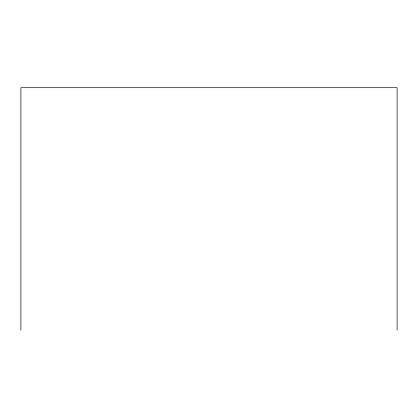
<?xml version="1.0" encoding="UTF-8"?>
<svg xmlns="http://www.w3.org/2000/svg" width="418" height="418" viewBox="0 0 418 418"><rect width="100%" height="100%" fill="white"/><g stroke="black" fill="none" stroke-linecap="round" stroke-linejoin="round"><path stroke-width="0.63" d="M397.1 330.298L397.1 87.702L20.9 87.702L20.9 330.298"/></g></svg>
